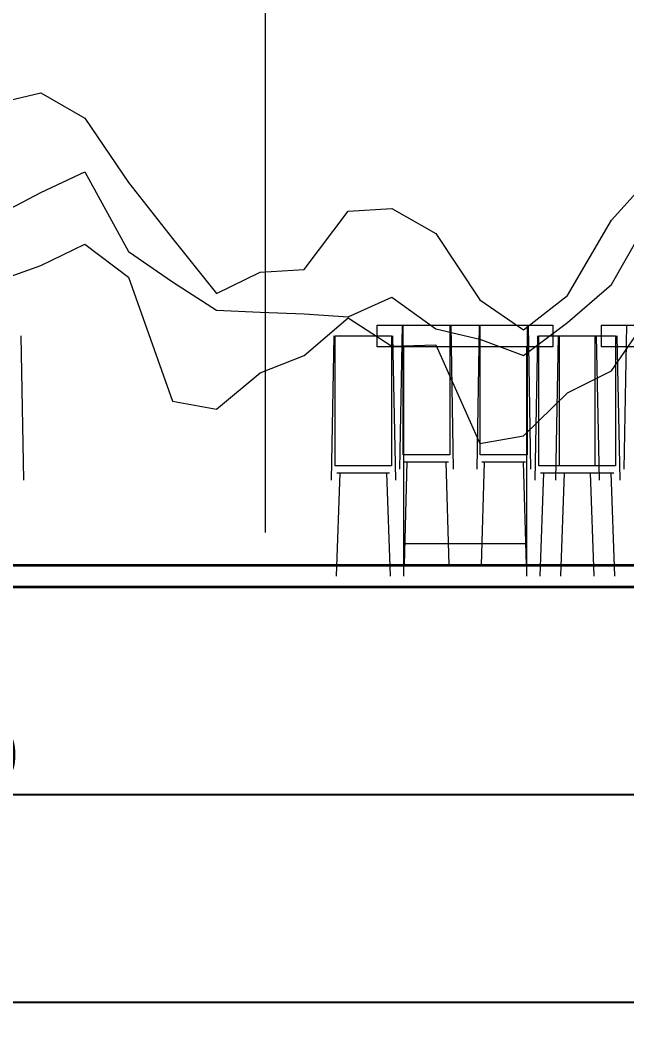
# Model space of a CAD drawing. Header units: millimetres. Extents: x -1800 to 33200, y -8500 to 38400.
# Drawn here: x 3621 to 6306, y -1948 to 2511 of the extents above; entities that cross this region are included whole.
import ezdxf

# ---------------------------------------------------------------- set-up
doc = ezdxf.new("R2010")
doc.units = ezdxf.units.MM
for name, color, linetype, lineweight in [('E-DIM', 7, 'Continuous', 13), ('E-FURNITURE', 7, 'Continuous', 18), ('E-GLASS', 4, 'Continuous', 13), ('E-LANDSCAPE', 8, 'Continuous', 9), ('E-OUTLINE', 7, 'Continuous', 35)]:
    doc.layers.add(name, color=color, linetype=linetype, lineweight=lineweight)
doc.styles.add('CJK', font='NotoSansCJK-Regular.ttc')
doc.styles.add('OpenSansCondensed-Light', font='OpenSansCondensed-Light.ttf')
doc.dimstyles.new('EZDXF', dxfattribs={"dimtxt": 0.25, "dimasz": 0.175, "dimexe": 0.375, "dimexo": 0.125, "dimgap": 0.1, "dimtad": 1, "dimlfac": 100, "dimzin": 12, "dimdsep": 46, "dimtxsty": 'OpenSansCondensed-Light', "dimblk": 'ARCHTICK', "dimcen": 2.5, "dimazin": 3, "dimtfac": 0.5, "dimtmove": 2, "dimatfit": 3})

# ---------------------------------------------------------------- blocks, each defined once
blk = doc.blocks.new('_ARCHTICK')
at = {"color": 0, "linetype": 'BYBLOCK', "const_width": 0.15}
blk.add_lwpolyline([(-0.5, -0.5), (0.5, 0.5)], dxfattribs=at)

msp = doc.modelspace()

# ---------------------------------------------------------------- linework, layer by layer
at = {"layer": 'E-FURNITURE'}
for p, q in [((5310.8, 1160.7), (5300.1, 522.3)), ((5526.7, 1160.7), (5537.5, 522.3)), ((5652.7, 1160.7), (5641.9, 522.3)), ((5868.5, 1160.7), (5879.3, 522.3)), ((6303.6, 1160.7), (6292.8, 522.3)), ((3623.1, 1112.3), (3636.1, 473.9)), ((5009.6, 1112.3), (4996.6, 473.9)), ((5268.5, 1112.3), (5281.5, 473.9)), ((5910.8, 1112.3), (5897.9, 473.9)), ((6002.3, 1112.3), (5989.4, 473.9)), ((6169.8, 1112.3), (6182.7, 473.9)), ((6261.3, 1112.3), (6274.3, 473.9)), ((5317.7, 1063.9), (5317.7, 48.4)), ((5861.6, 1063.9), (5861.6, 48.4)), ((5332.4, 554.2), (5319.5, 96.7)), ((5321.6, 554.2), (5515.9, 554.2)), ((5505.1, 554.2), (5518, 96.7)), ((5674.3, 554.2), (5661.3, 96.7)), ((5663.5, 554.2), (5857.7, 554.2)), ((5846.9, 554.2), (5859.9, 96.7)), ((5035.5, 505.9), (5019.9, 48.4)), ((5022.5, 505.9), (5255.6, 505.9)), ((5242.6, 505.9), (5258.2, 48.4)), ((5936.7, 505.9), (5921.2, 48.4)), ((5923.8, 505.9), (6156.8, 505.9)), ((6028.2, 505.9), (6012.7, 48.4)), ((6015.3, 505.9), (6248.4, 505.9)), ((6143.9, 505.9), (6159.4, 48.4)), ((6235.4, 505.9), (6250.9, 48.4)), ((5317.7, 193.4), (5861.6, 193.4))]:
    msp.add_line(p, q, dxfattribs=at)
for points in [[(5201.2, 1160.7), (5978.2, 1160.7), (5978.2, 1063.9), (5201.2, 1063.9)], [(5315.2, 1160.7), (5522.3, 1160.7), (5522.3, 586.1), (5315.2, 586.1)], [(5657, 1160.7), (5864.2, 1160.7), (5864.2, 586.1), (5657, 586.1)], [(6194, 1160.7), (6970.9, 1160.7), (6970.9, 1063.9), (6194, 1063.9)], [(5014.7, 1112.3), (5263.4, 1112.3), (5263.4, 537.8), (5014.7, 537.8)], [(5916, 1112.3), (6164.6, 1112.3), (6164.6, 537.8), (5916, 537.8)], [(6007.5, 1112.3), (6256.1, 1112.3), (6256.1, 537.8), (6007.5, 537.8)]]:
    msp.add_lwpolyline(points, close=True, dxfattribs=at)
at = {"layer": 'E-GLASS'}
msp.add_line((4704.8, 4691), (4704.8, 241.8), dxfattribs=at)
at = {"layer": 'E-LANDSCAPE'}
for points in [[(3517.8, 2144.1), (3712.1, 2189.1), (3906.3, 2076.6), (4100.5, 1792.5), (4294.8, 1544.2), (4489, 1301.2), (4683.2, 1395.2), (4877.5, 1406.9), (5071.7, 1665.7), (5266, 1677.1), (5460.2, 1565.6), (5654.4, 1272), (5848.7, 1139.6), (6042.9, 1291), (6237.1, 1624.9), (6431.4, 1839)], [(3517.8, 1645.8), (3712.1, 1748.1), (3906.3, 1838.9), (4100.5, 1487.2), (4294.8, 1351.6), (4489, 1227.4), (4683.2, 1217.8), (4877.5, 1210.7), (5071.7, 1197.5), (5266, 1284.3), (5460.2, 1144.5), (5654.4, 1098.6), (5848.7, 1026.4), (6042.9, 1171.6), (6237.1, 1339.8), (6431.4, 1679.3)], [(3517.8, 1354.5), (3712.1, 1424.4), (3906.3, 1519), (4100.5, 1372.4), (4294.8, 823.8), (4489, 787.7), (4683.2, 949.5), (4877.5, 1026.1), (5071.7, 1192.2), (5266, 1067.5), (5460.2, 1072.8), (5654.4, 636.4), (5848.7, 669.5), (6042.9, 860.1), (6237.1, 958.4), (6431.4, 1238.6)]]:
    msp.add_lwpolyline(points, dxfattribs=at)
at = {"layer": 'E-OUTLINE'}
msp.add_line((0, 96.7), (32200, 96.7), dxfattribs=at)
msp.add_lwpolyline([(0, 5900), (32200, 5900), (32200, 0), (0, 0)], close=True, dxfattribs=at)

# ---------------------------------------------------------------- dimensions: what is measured, and where the dimension line sits
at = {"layer": 'E-DIM'}
for base, p2 in [((0, -918.9), (6600, 0)), ((0, -1837.7), (32200, 0))]:
    msp.add_linear_dim(base=base, p1=(0, 0), p2=p2, dimstyle='EZDXF', override={"dimtxt": 210, "dimasz": 100, "dimexe": 110, "dimexo": 90, "dimgap": 70, "dimtad": 1, "dimdec": 0, "dimlfac": 1, "dimtxsty": 'CJK'}, dxfattribs=at).render()

doc.saveas('drawing.dxf')
